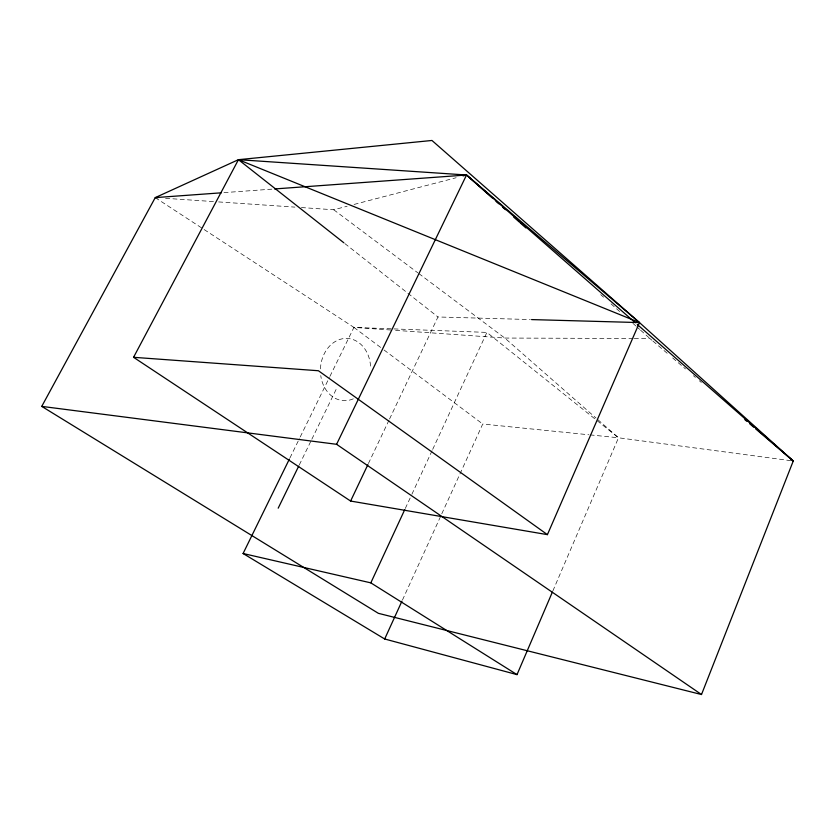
<?xml version="1.0" encoding="UTF-8"?>
<svg xmlns="http://www.w3.org/2000/svg" width="835" height="835" viewBox="0 0 835 835"><rect width="100%" height="100%" fill="white"/><g stroke="black" fill="none" stroke-linecap="round" stroke-linejoin="round"><path stroke-width="0.63" stroke-dasharray="4.17 3.13" d="M552.885 590.898L618.495 437.78L596.941 418.867M402.47 600.01L441.256 514.965M441.788 513.786L482.734 424.013L588.759 434.764M405.319 508.431L411.342 495.437M411.885 494.257L432.144 450.545M432.697 449.366L486.899 332.403L618.495 437.78L793.25 461.003M368.412 463.529L389.006 420.151M389.559 418.982L437.968 316.976L530.277 319.544M299.295 464.928L311.267 440.379M311.841 439.21L336.933 387.764M289.943 457.935L299.65 438.124M300.224 436.955L329.366 377.524M329.94 376.355L353.936 327.404L393.045 328.875M301.404 207.56L333.739 209.762L347.109 206.266M354.082 204.439L456.129 177.73M223.989 192.624L273.275 189.044M633.097 338.478L504.81 338.05L392.951 330.159M634.276 338.478L649.933 338.53L651.916 340.221M393.963 328.917L486.899 332.403M165.591 198.312L213.447 201.569M218.624 201.924L294.932 207.122M155.247 197.613L353.936 327.404L391.657 330.065M590.053 434.889L618.495 437.78M333.739 209.762L417.844 272.836M418.826 273.567L504.81 338.05L595.96 418.001M353.936 327.404L383.014 349.218M384.058 350.001L482.734 424.013M344.855 243.58L437.968 316.976M652.907 341.066L668.72 354.583M672.666 357.954L685.514 368.934M693.426 375.698L695.398 377.389M699.354 380.76L701.337 382.451M600.741 294.661L603.559 297.177M611.074 303.888L620.238 312.05M632.909 323.343L635.779 325.911M636.74 326.767L639.62 329.334M640.581 330.19L649.933 338.53M320.442 368.872A31.156 25.071 -86 0 1 345.94 338.405A31.156 25.071 -86 0 1 370.615 368.037M353.299 398.827A31.156 25.071 -86 0 1 320.755 375.583"/><path stroke-width="1.25" d="M701.504 694.532L793.25 461.003L639.485 322.581L431.956 140.468L238.445 159.683L155.247 197.613L41.75 406.384L378.349 613.318L701.504 694.532L336.589 444.303L41.75 406.384M289.369 459.104L243.089 553.511L384.685 638.994L517.011 674.628L552.373 592.088M547.416 534.64L639.485 322.581L466.535 175.006L238.445 159.683L133.558 357.307L350.606 501.052L547.416 534.64L318.417 370.74L133.558 357.307M384.685 638.994L401.927 601.2M243.089 553.511L370.823 582.861L404.766 509.611M350.606 501.052L367.859 464.698M336.589 444.303L466.535 175.006L635.289 322.727M278.191 508.181L298.721 466.097M463.07 175.914L466.535 175.006L492.191 197.885M221.39 192.812L155.247 197.613L157.825 197.791M274.569 188.95L466.535 175.006M531.571 319.586L639.485 322.581L238.445 159.683L343.832 242.766M370.823 582.861L517.011 674.628M744.82 419.619L746.793 421.31M749.757 423.836L753.713 427.217M755.696 428.908L793.25 461.003L637.251 324.45M496.021 201.298L498.85 203.813M502.618 207.184L505.457 209.7M513.755 217.11L519.255 222.006M520.174 222.83L525.925 227.955"/></g></svg>
